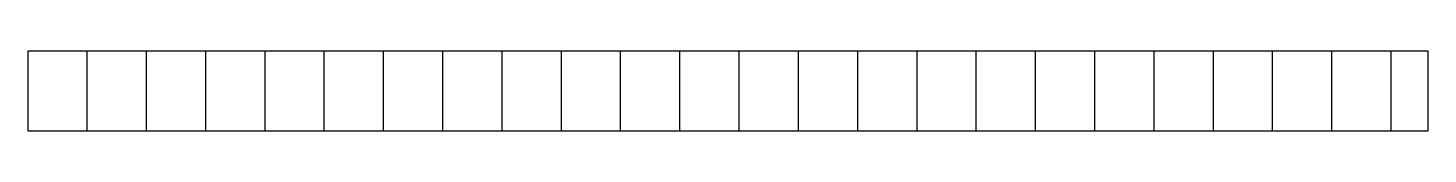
# Model space of a CAD drawing. Header units: millimetres. Extents: x 0 to 30, y 0 to 1.7.
import ezdxf

# ---------------------------------------------------------------- set-up
doc = ezdxf.new("R2010")
doc.units = ezdxf.units.MM

# ---------------------------------------------------------------- blocks, each defined once
blk = doc.blocks.new('*X1')
at = {"color": 0}
for p, q in [((1.27, 0), (1.27, 1.7)), ((2.54, 0), (2.54, 1.7)), ((3.81, 0), (3.81, 1.7)), ((5.08, 0), (5.08, 1.7)), ((6.35, 0), (6.35, 1.7)), ((7.62, 0), (7.62, 1.7)), ((8.89, 0), (8.89, 1.7)), ((10.16, 0), (10.16, 1.7)), ((11.43, 0), (11.43, 1.7)), ((12.7, 0), (12.7, 1.7)), ((13.97, 0), (13.97, 1.7)), ((15.24, 0), (15.24, 1.7)), ((16.51, 0), (16.51, 1.7)), ((17.78, 0), (17.78, 1.7)), ((19.05, 0), (19.05, 1.7)), ((20.32, 0), (20.32, 1.7)), ((21.59, 0), (21.59, 1.7)), ((22.86, 0), (22.86, 1.7)), ((24.13, 0), (24.13, 1.7)), ((25.4, 0), (25.4, 1.7)), ((26.67, 0), (26.67, 1.7)), ((27.94, 0), (27.94, 1.7)), ((29.21, 0), (29.21, 1.7))]:
    blk.add_line(p, q, dxfattribs=at)

msp = doc.modelspace()

# ---------------------------------------------------------------- linework, layer by layer
msp.add_lwpolyline([(0, 1.7), (0, 0), (30, 0), (30, 1.7)], close=True)

# ---------------------------------------------------------------- block references
at = {"linetype": 'Continuous'}
msp.add_blockref('*X1', (0, 0), dxfattribs=at)

doc.saveas('drawing.dxf')
